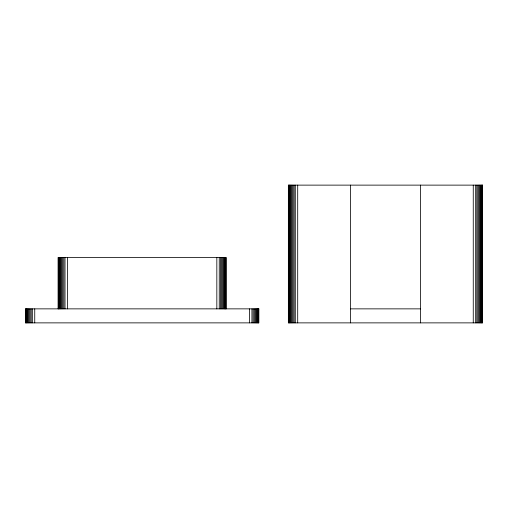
<?xml version="1.0" encoding="UTF-8"?>
<svg xmlns="http://www.w3.org/2000/svg" width="508" height="508" viewBox="0 0 508 508"><rect width="100%" height="100%" fill="white"/><g stroke="black" fill="none" stroke-linecap="round" stroke-linejoin="round"><path stroke-width="0.76" d="M350.463 308.864L420.503 308.864M482.283 185.128L482.283 322.872M481.889 185.128L481.889 322.872M481.349 185.128L481.349 322.872M480.67 185.128L480.67 322.872M479.863 185.128L479.863 322.872M478.949 185.128L478.949 322.872M477.933 185.128L477.933 322.872M476.834 185.128L476.834 322.872M475.679 185.128L475.679 322.872M473.259 185.128L473.259 322.872M420.503 185.128L420.503 322.872M350.463 185.128L350.463 322.872M297.701 185.128L297.701 322.872M295.288 185.128L295.288 322.872M294.126 185.128L294.126 322.872M293.033 185.128L293.033 322.872M292.017 185.128L292.017 322.872M291.097 185.128L291.097 322.872M290.29 185.128L290.29 322.872M289.617 185.128L289.617 322.872M289.071 185.128L289.071 322.872M288.684 185.128L288.684 322.872M258.54 308.864L258.54 322.872M258.147 308.864L258.147 322.872M257.607 308.864L257.607 322.872M256.927 308.864L256.927 322.872M256.121 308.864L256.121 322.872M255.206 308.864L255.206 322.872M254.191 308.864L254.191 322.872M253.092 308.864L253.092 322.872M251.936 308.864L251.936 322.872M249.517 308.864L249.517 322.872M226.174 308.864L226.174 257.499L58.083 257.499L58.083 308.864M225.857 257.499L225.857 308.864M225.463 257.499L225.463 308.864M224.923 257.499L224.923 308.864M224.244 257.499L224.244 308.864M223.437 257.499L223.437 308.864M222.523 257.499L222.523 308.864M221.507 257.499L221.507 308.864M220.409 257.499L220.409 308.864M219.253 257.499L219.253 308.864M216.833 257.499L216.833 308.864M67.424 257.499L67.424 308.864M65.005 257.499L65.005 308.864M63.849 257.499L63.849 308.864M62.751 257.499L62.751 308.864M61.735 257.499L61.735 308.864M60.82 257.499L60.82 308.864M60.014 257.499L60.014 308.864M59.334 257.499L59.334 308.864M58.795 257.499L58.795 308.864M58.401 257.499L58.401 308.864M34.741 308.864L34.741 322.872M32.322 308.864L32.322 322.872M31.166 308.864L31.166 322.872M30.067 308.864L30.067 322.872M29.051 308.864L29.051 322.872M28.137 308.864L28.137 322.872M27.33 308.864L27.33 322.872M26.651 308.864L26.651 322.872M26.111 308.864L26.111 322.872M25.718 308.864L25.718 322.872M482.6 185.128L288.366 185.128L288.366 322.872L482.6 322.872L482.6 185.128M258.858 308.864L25.4 308.864L25.4 322.872L258.858 322.872L258.858 308.864"/></g></svg>
